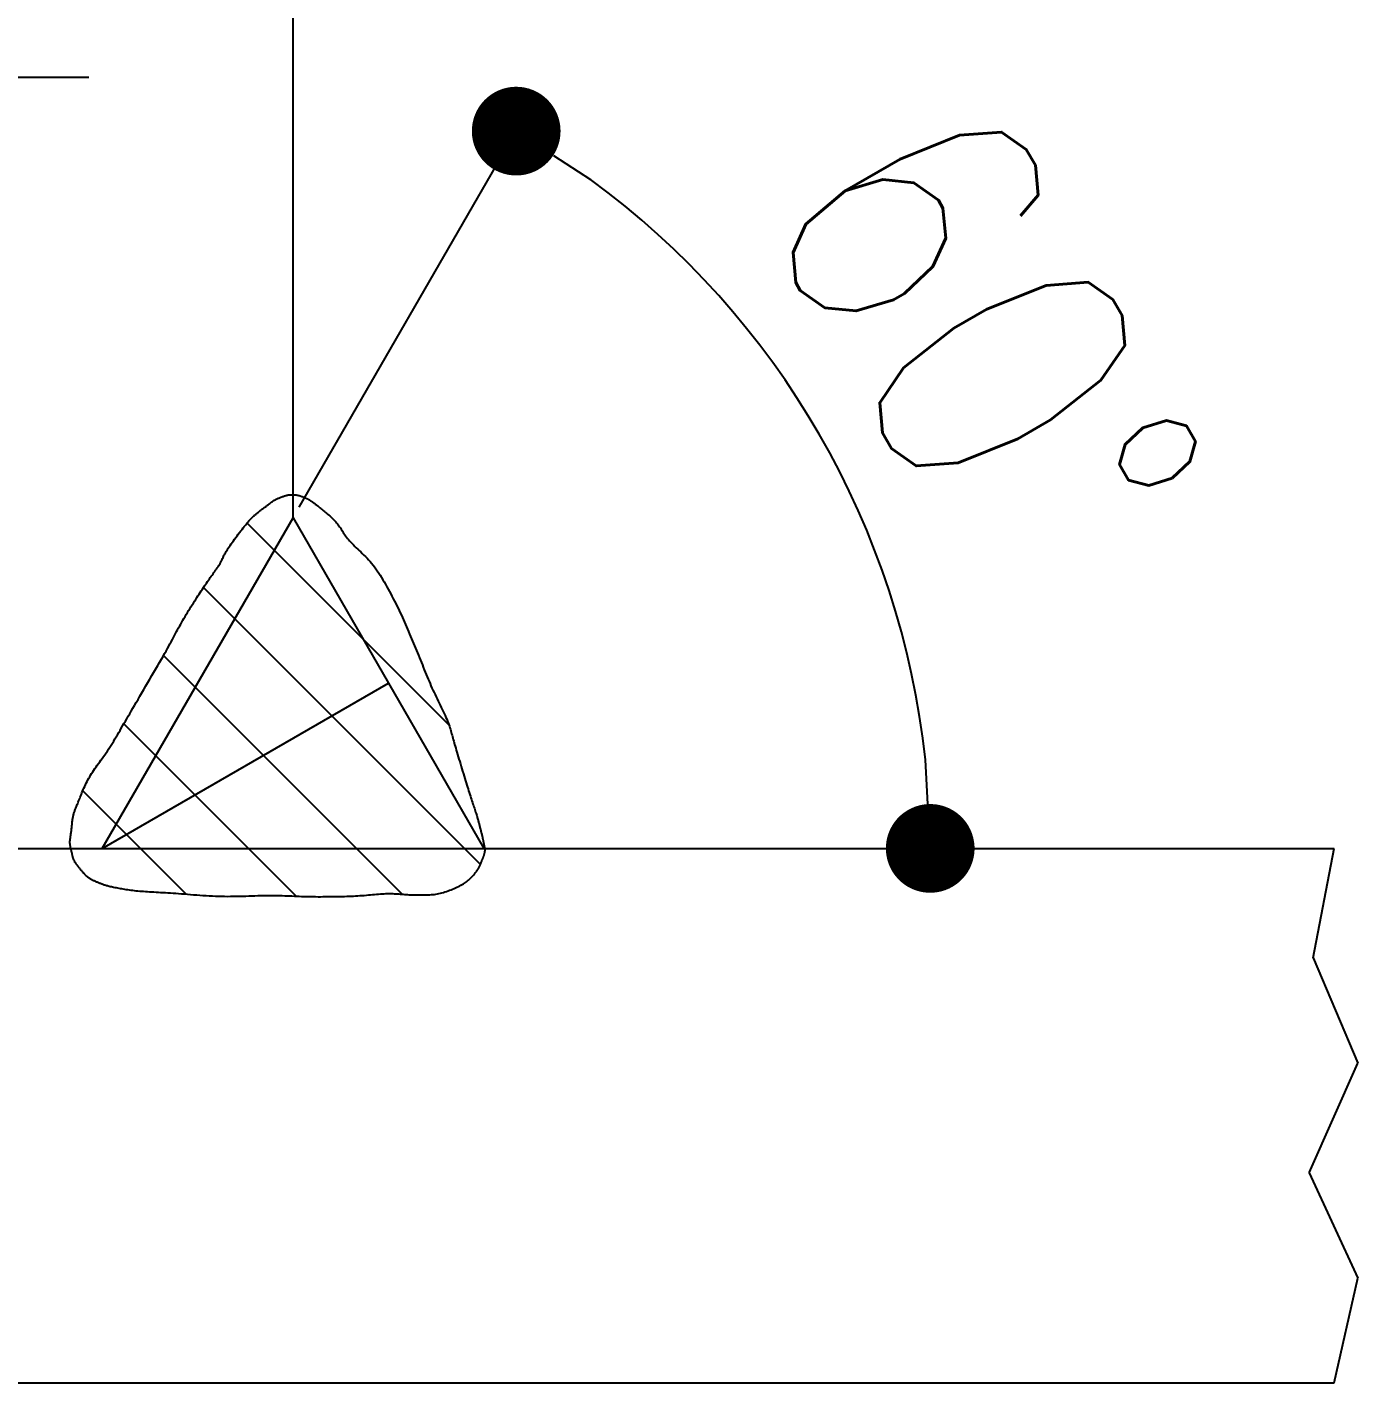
# Model space of a CAD drawing. Header units: millimetres. Extents: x 0 to 18796, y -11 to 7128.
# Drawn here: x 8181.6 to 8301.6, y 5659.2 to 5781.4 of the extents above; entities that cross this region are included whole.
import ezdxf

# ---------------------------------------------------------------- set-up
doc = ezdxf.new("R2010")
doc.units = ezdxf.units.MM
doc.header["$LTSCALE"] = 5
doc.layers.get('0').update_dxf_attribs({"color": 255})
doc.layers.add('寸法', color=4, linetype='Continuous')
doc.layers.add('金物', color=142, linetype='Continuous')
doc.styles.add('04setumei', font='simplex.shx', dxfattribs={"width": 0.7, "height": 2.5, "bigfont": 'extfont2.shx'})

# ---------------------------------------------------------------- blocks, each defined once
blk = doc.blocks.new('_Dot')
at = {"color": 0, "linetype": 'ByBlock', "lineweight": -2}
blk.add_line((-0.5, 0), (-1, 0), dxfattribs=at)
at = {"color": 0, "linetype": 'ByBlock', "const_width": 0.5}
blk.add_lwpolyline([(-0.25, 0, 1), (0.25, 0, 1)], format="xyb", close=True, dxfattribs=at)

msp = doc.modelspace()

# ---------------------------------------------------------------- linework, layer by layer
at = {"layer": '寸法'}
for p, q in [((8179.182, 5776.91), (8187.182, 5776.91)), ((8206.158, 5738.142), (8225.725, 5772.033)), ((8203.564, 5738.514), (8203.598, 5738.542)), ((8203.598, 5738.542), (8203.631, 5738.569)), ((8203.631, 5738.569), (8203.665, 5738.596)), ((8203.665, 5738.596), (8203.699, 5738.622)), ((8203.699, 5738.622), (8203.734, 5738.648)), ((8203.734, 5738.648), (8203.77, 5738.673)), ((8203.77, 5738.673), (8203.807, 5738.698)), ((8203.807, 5738.698), (8203.846, 5738.724)), ((8203.846, 5738.724), (8203.888, 5738.749)), ((8203.888, 5738.749), (8203.932, 5738.774)), ((8203.932, 5738.774), (8203.979, 5738.799)), ((8203.979, 5738.799), (8204.029, 5738.825)), ((8204.029, 5738.825), (8204.082, 5738.851)), ((8204.082, 5738.851), (8204.139, 5738.877)), ((8204.139, 5738.877), (8204.198, 5738.904)), ((8204.198, 5738.904), (8204.258, 5738.93)), ((8204.258, 5738.93), (8204.321, 5738.957)), ((8204.321, 5738.957), (8204.384, 5738.983)), ((8204.384, 5738.983), (8204.448, 5739.009)), ((8204.448, 5739.009), (8204.512, 5739.034)), ((8204.512, 5739.034), (8204.577, 5739.058)), ((8204.577, 5739.058), (8204.64, 5739.081)), ((8204.64, 5739.081), (8204.702, 5739.104)), ((8204.702, 5739.104), (8204.762, 5739.125)), ((8204.762, 5739.125), (8204.821, 5739.144)), ((8204.821, 5739.144), (8204.877, 5739.162)), ((8204.877, 5739.162), (8204.93, 5739.178)), ((8204.93, 5739.178), (8204.979, 5739.192)), ((8204.979, 5739.192), (8205.026, 5739.204)), ((8205.026, 5739.204), (8205.07, 5739.215)), ((8205.07, 5739.215), (8205.113, 5739.223)), ((8205.113, 5739.223), (8205.155, 5739.23)), ((8205.155, 5739.23), (8205.194, 5739.236)), ((8205.194, 5739.236), (8205.232, 5739.24)), ((8205.232, 5739.24), (8205.269, 5739.244)), ((8205.269, 5739.244), (8205.305, 5739.246)), ((8205.305, 5739.246), (8205.339, 5739.247)), ((8205.339, 5739.247), (8205.373, 5739.248)), ((8205.373, 5739.248), (8205.406, 5739.248)), ((8205.406, 5739.248), (8205.439, 5739.248)), ((8205.439, 5739.248), (8205.471, 5739.248)), ((8205.471, 5739.248), (8205.503, 5739.247)), ((8205.503, 5739.247), (8205.535, 5739.247)), ((8205.535, 5739.247), (8205.567, 5739.247)), ((8205.567, 5739.247), (8205.6, 5739.247)), ((8205.6, 5739.247), (8205.631, 5739.247)), ((8205.631, 5739.247), (8205.662, 5739.247)), ((8205.662, 5739.247), (8205.692, 5739.247)), ((8205.692, 5739.247), (8205.721, 5739.246)), ((8205.721, 5739.246), (8205.749, 5739.245)), ((8205.749, 5739.245), (8205.776, 5739.244)), ((8205.776, 5739.244), (8205.804, 5739.242)), ((8205.804, 5739.242), (8205.83, 5739.24)), ((8205.83, 5739.24), (8205.857, 5739.238)), ((8205.857, 5739.238), (8205.884, 5739.235)), ((8205.884, 5739.235), (8205.91, 5739.232)), ((8205.91, 5739.232), (8205.937, 5739.228)), ((8205.937, 5739.228), (8205.964, 5739.224)), ((8205.964, 5739.224), (8205.991, 5739.22)), ((8205.991, 5739.22), (8206.019, 5739.214)), ((8206.019, 5739.214), (8206.046, 5739.208)), ((8206.046, 5739.208), (8206.076, 5739.202)), ((8206.076, 5739.202), (8206.105, 5739.195)), ((8206.105, 5739.195), (8206.135, 5739.187)), ((8206.135, 5739.187), (8206.165, 5739.179)), ((8206.165, 5739.179), (8206.194, 5739.17)), ((8206.194, 5739.17), (8206.225, 5739.161)), ((8206.225, 5739.161), (8206.255, 5739.151)), ((8206.255, 5739.151), (8206.285, 5739.141)), ((8206.285, 5739.141), (8206.316, 5739.13)), ((8206.316, 5739.13), (8206.346, 5739.119)), ((8206.346, 5739.119), (8206.377, 5739.108)), ((8206.377, 5739.108), (8206.408, 5739.095)), ((8206.408, 5739.095), (8206.439, 5739.083)), ((8206.439, 5739.083), (8206.47, 5739.071)), ((8206.47, 5739.071), (8206.502, 5739.058)), ((8206.502, 5739.058), (8206.533, 5739.045)), ((8206.533, 5739.045), (8206.564, 5739.032)), ((8206.564, 5739.032), (8206.596, 5739.018)), ((8206.596, 5739.018), (8206.627, 5739.005)), ((8206.627, 5739.005), (8206.658, 5738.992)), ((8206.658, 5738.992), (8206.688, 5738.98)), ((8206.688, 5738.98), (8206.718, 5738.967)), ((8206.718, 5738.967), (8206.748, 5738.954)), ((8206.748, 5738.954), (8206.778, 5738.942)), ((8206.778, 5738.942), (8206.807, 5738.928)), ((8206.807, 5738.928), (8206.838, 5738.915)), ((8206.838, 5738.915), (8206.869, 5738.9)), ((8206.869, 5738.9), (8206.9, 5738.885)), ((8206.9, 5738.885), (8206.932, 5738.869)), ((8206.932, 5738.869), (8206.965, 5738.852)), ((8206.965, 5738.852), (8206.999, 5738.833)), ((8206.999, 5738.833), (8207.034, 5738.813)), ((8207.034, 5738.813), (8207.07, 5738.792)), ((8207.07, 5738.792), (8207.107, 5738.768)), ((8207.107, 5738.768), (8207.146, 5738.743)), ((8207.146, 5738.743), (8207.186, 5738.717)), ((8207.186, 5738.717), (8207.225, 5738.691)), ((8207.225, 5738.691), (8207.265, 5738.664)), ((8207.265, 5738.664), (8207.304, 5738.637)), ((8207.304, 5738.637), (8207.344, 5738.609)), ((8207.344, 5738.609), (8207.385, 5738.58)), ((8207.385, 5738.58), (8207.426, 5738.55)), ((8207.426, 5738.55), (8207.469, 5738.518)), ((8202.003, 5737.287), (8202.058, 5737.336)), ((8202.058, 5737.336), (8202.111, 5737.383)), ((8202.111, 5737.383), (8202.164, 5737.428)), ((8202.164, 5737.428), (8202.216, 5737.471)), ((8202.216, 5737.471), (8202.267, 5737.514)), ((8202.267, 5737.514), (8202.319, 5737.557)), ((8202.319, 5737.557), (8202.371, 5737.6)), ((8202.371, 5737.6), (8202.424, 5737.645)), ((8202.424, 5737.645), (8202.478, 5737.691)), ((8202.478, 5737.691), (8202.532, 5737.738)), ((8202.532, 5737.738), (8202.586, 5737.783)), ((8202.586, 5737.783), (8202.641, 5737.826)), ((8202.641, 5737.826), (8202.694, 5737.868)), ((8202.694, 5737.868), (8202.747, 5737.909)), ((8202.747, 5737.909), (8202.8, 5737.949)), ((8202.8, 5737.949), (8202.852, 5737.988)), ((8202.852, 5737.988), (8202.903, 5738.026)), ((8202.903, 5738.026), (8202.954, 5738.063)), ((8202.954, 5738.063), (8203.005, 5738.098)), ((8203.005, 5738.098), (8203.054, 5738.134)), ((8203.054, 5738.134), (8203.103, 5738.168)), ((8203.103, 5738.168), (8203.151, 5738.202)), ((8203.151, 5738.202), (8203.199, 5738.236)), ((8203.199, 5738.236), (8203.245, 5738.269)), ((8203.245, 5738.269), (8203.291, 5738.302)), ((8203.291, 5738.302), (8203.336, 5738.335)), ((8203.336, 5738.335), (8203.378, 5738.367)), ((8203.378, 5738.367), (8203.419, 5738.398)), ((8203.419, 5738.398), (8203.457, 5738.428)), ((8203.457, 5738.428), (8203.494, 5738.458)), ((8203.494, 5738.458), (8203.529, 5738.486)), ((8203.529, 5738.486), (8203.564, 5738.514)), ((8207.469, 5738.518), (8207.513, 5738.485)), ((8207.513, 5738.485), (8207.559, 5738.45)), ((8207.559, 5738.45), (8207.607, 5738.412)), ((8207.607, 5738.412), (8207.658, 5738.372)), ((8207.658, 5738.372), (8207.71, 5738.33)), ((8207.71, 5738.33), (8207.766, 5738.285)), ((8207.766, 5738.285), (8207.825, 5738.237)), ((8207.825, 5738.237), (8207.887, 5738.185)), ((8207.887, 5738.185), (8207.953, 5738.13)), ((8207.953, 5738.13), (8208.023, 5738.072)), ((8208.023, 5738.072), (8208.099, 5738.011)), ((8208.099, 5738.011), (8208.179, 5737.946)), ((8208.179, 5737.946), (8208.262, 5737.878)), ((8208.262, 5737.878), (8208.349, 5737.808)), ((8208.349, 5737.808), (8208.439, 5737.735)), ((8208.439, 5737.735), (8208.531, 5737.66)), ((8208.531, 5737.66), (8208.625, 5737.583)), ((8208.625, 5737.583), (8208.719, 5737.503)), ((8208.719, 5737.503), (8208.814, 5737.422)), ((8208.814, 5737.422), (8208.909, 5737.339)), ((8208.909, 5737.339), (8209.004, 5737.255)), ((8188.391, 5707.368), (8205.6, 5737.175)), ((8200.89, 5735.988), (8200.999, 5736.129)), ((8200.999, 5736.129), (8201.104, 5736.264)), ((8201.104, 5736.264), (8201.206, 5736.393)), ((8201.206, 5736.393), (8201.303, 5736.513)), ((8201.303, 5736.513), (8201.393, 5736.625)), ((8201.393, 5736.625), (8201.477, 5736.726)), ((8201.457, 5736.702), (8219.654, 5718.505)), ((8201.477, 5736.726), (8201.555, 5736.818)), ((8201.555, 5736.818), (8201.628, 5736.902)), ((8201.628, 5736.902), (8201.698, 5736.98)), ((8201.698, 5736.98), (8201.764, 5737.051)), ((8201.764, 5737.051), (8201.828, 5737.117)), ((8201.828, 5737.117), (8201.889, 5737.178)), ((8201.889, 5737.178), (8201.947, 5737.234)), ((8201.947, 5737.234), (8202.003, 5737.287)), ((8205.6, 5737.175), (8222.809, 5707.368)), ((8209.004, 5737.255), (8209.097, 5737.169)), ((8209.097, 5737.169), (8209.188, 5737.082)), ((8209.188, 5737.082), (8209.277, 5736.994)), ((8209.277, 5736.994), (8209.363, 5736.905)), ((8209.363, 5736.905), (8209.446, 5736.816)), ((8209.446, 5736.816), (8209.525, 5736.726)), ((8209.525, 5736.726), (8209.598, 5736.635)), ((8209.598, 5736.635), (8209.669, 5736.543)), ((8209.669, 5736.543), (8209.737, 5736.45)), ((8209.737, 5736.45), (8209.802, 5736.356)), ((8209.802, 5736.356), (8209.866, 5736.26)), ((8209.866, 5736.26), (8209.93, 5736.163)), ((8209.93, 5736.163), (8209.994, 5736.064)), ((8200.022, 5734.817), (8200.121, 5734.956)), ((8200.121, 5734.956), (8200.225, 5735.1)), ((8200.225, 5735.1), (8200.333, 5735.247)), ((8200.333, 5735.247), (8200.443, 5735.396)), ((8200.443, 5735.396), (8200.554, 5735.546)), ((8200.554, 5735.546), (8200.667, 5735.695)), ((8200.667, 5735.695), (8200.779, 5735.843)), ((8200.779, 5735.843), (8200.89, 5735.988)), ((8209.994, 5736.064), (8210.059, 5735.964)), ((8210.059, 5735.964), (8210.125, 5735.862)), ((8210.125, 5735.862), (8210.194, 5735.757)), ((8210.194, 5735.757), (8210.266, 5735.651)), ((8210.266, 5735.651), (8210.342, 5735.542)), ((8210.342, 5735.542), (8210.423, 5735.431)), ((8210.423, 5735.431), (8210.509, 5735.318)), ((8210.509, 5735.318), (8210.601, 5735.202)), ((8210.601, 5735.202), (8210.701, 5735.084)), ((8210.701, 5735.084), (8210.807, 5734.964)), ((8210.807, 5734.964), (8210.921, 5734.843)), ((8199.292, 5733.591), (8199.332, 5733.676)), ((8199.332, 5733.676), (8199.374, 5733.761)), ((8199.374, 5733.761), (8199.417, 5733.848)), ((8199.417, 5733.848), (8199.463, 5733.937)), ((8199.463, 5733.937), (8199.512, 5734.028)), ((8199.512, 5734.028), (8199.566, 5734.124)), ((8199.566, 5734.124), (8199.625, 5734.224)), ((8199.625, 5734.224), (8199.69, 5734.329)), ((8199.69, 5734.329), (8199.762, 5734.439)), ((8199.762, 5734.439), (8199.841, 5734.557)), ((8199.841, 5734.557), (8199.929, 5734.683)), ((8199.929, 5734.683), (8200.022, 5734.817)), ((8210.921, 5734.843), (8211.041, 5734.722)), ((8211.041, 5734.722), (8211.166, 5734.599)), ((8211.166, 5734.599), (8211.296, 5734.475)), ((8211.296, 5734.475), (8211.43, 5734.349)), ((8211.43, 5734.349), (8211.567, 5734.22)), ((8211.567, 5734.22), (8211.706, 5734.09)), ((8211.706, 5734.09), (8211.848, 5733.956)), ((8211.848, 5733.956), (8211.99, 5733.819)), ((8211.99, 5733.819), (8212.132, 5733.678)), ((8212.132, 5733.678), (8212.274, 5733.534)), ((8198.546, 5732.339), (8198.621, 5732.446)), ((8198.621, 5732.446), (8198.695, 5732.552)), ((8198.695, 5732.552), (8198.767, 5732.658)), ((8198.767, 5732.658), (8198.837, 5732.762)), ((8198.837, 5732.762), (8198.904, 5732.867)), ((8198.904, 5732.867), (8198.967, 5732.969)), ((8198.967, 5732.969), (8199.024, 5733.066)), ((8199.024, 5733.066), (8199.076, 5733.159)), ((8199.076, 5733.159), (8199.124, 5733.249)), ((8199.124, 5733.249), (8199.169, 5733.337)), ((8199.169, 5733.337), (8199.211, 5733.423)), ((8199.211, 5733.423), (8199.252, 5733.508)), ((8199.252, 5733.508), (8199.292, 5733.591)), ((8212.274, 5733.534), (8212.415, 5733.385)), ((8212.415, 5733.385), (8212.553, 5733.231)), ((8212.553, 5733.231), (8212.688, 5733.073)), ((8212.688, 5733.073), (8212.821, 5732.91)), ((8212.821, 5732.91), (8212.948, 5732.741)), ((8212.948, 5732.741), (8213.074, 5732.565)), ((8213.074, 5732.565), (8213.199, 5732.383)), ((8197.699, 5731.161), (8197.789, 5731.292)), ((8197.789, 5731.292), (8197.878, 5731.419)), ((8197.878, 5731.419), (8197.966, 5731.542)), ((8197.966, 5731.542), (8198.053, 5731.663)), ((8198.053, 5731.663), (8198.139, 5731.781)), ((8198.139, 5731.781), (8198.224, 5731.897)), ((8198.224, 5731.897), (8198.306, 5732.01)), ((8198.306, 5732.01), (8198.388, 5732.121)), ((8198.388, 5732.121), (8198.468, 5732.231)), ((8198.468, 5732.231), (8198.546, 5732.339)), ((8213.199, 5732.383), (8213.323, 5732.194)), ((8213.323, 5732.194), (8213.447, 5731.999)), ((8213.447, 5731.999), (8213.571, 5731.799)), ((8213.571, 5731.799), (8213.694, 5731.595)), ((8213.694, 5731.595), (8213.816, 5731.387)), ((8213.816, 5731.387), (8213.937, 5731.176)), ((8196.821, 5729.821), (8196.925, 5729.983)), ((8196.925, 5729.983), (8197.027, 5730.142)), ((8197.027, 5730.142), (8197.129, 5730.298)), ((8197.129, 5730.298), (8197.228, 5730.452)), ((8197.228, 5730.452), (8197.326, 5730.601)), ((8197.326, 5730.601), (8197.422, 5730.747)), ((8197.422, 5730.747), (8197.515, 5730.889)), ((8197.515, 5730.889), (8197.607, 5731.027)), ((8197.523, 5730.901), (8222.503, 5705.921)), ((8197.607, 5731.027), (8197.699, 5731.161)), ((8213.937, 5731.176), (8214.057, 5730.962)), ((8214.057, 5730.962), (8214.176, 5730.747)), ((8214.176, 5730.747), (8214.293, 5730.53)), ((8214.293, 5730.53), (8214.409, 5730.313)), ((8214.409, 5730.313), (8214.524, 5730.096)), ((8214.524, 5730.096), (8214.637, 5729.879)), ((8196.08, 5728.632), (8196.186, 5728.806)), ((8196.186, 5728.806), (8196.292, 5728.979)), ((8196.292, 5728.979), (8196.398, 5729.15)), ((8196.398, 5729.15), (8196.504, 5729.321)), ((8196.504, 5729.321), (8196.611, 5729.489)), ((8196.611, 5729.489), (8196.716, 5729.656)), ((8196.716, 5729.656), (8196.821, 5729.821)), ((8214.637, 5729.879), (8214.748, 5729.664)), ((8214.748, 5729.664), (8214.857, 5729.451)), ((8214.857, 5729.451), (8214.964, 5729.24)), ((8214.964, 5729.24), (8215.069, 5729.031)), ((8215.069, 5729.031), (8215.171, 5728.821)), ((8215.171, 5728.821), (8215.272, 5728.61)), ((8195.378, 5727.423), (8195.472, 5727.591)), ((8195.472, 5727.591), (8195.567, 5727.761)), ((8195.567, 5727.761), (8195.665, 5727.933)), ((8195.665, 5727.933), (8195.766, 5728.106)), ((8195.766, 5728.106), (8195.87, 5728.282)), ((8195.87, 5728.282), (8195.974, 5728.457)), ((8195.974, 5728.457), (8196.08, 5728.632)), ((8215.272, 5728.61), (8215.37, 5728.399)), ((8215.37, 5728.399), (8215.467, 5728.187)), ((8215.467, 5728.187), (8215.561, 5727.975)), ((8215.561, 5727.975), (8215.655, 5727.762)), ((8215.655, 5727.762), (8215.747, 5727.55)), ((8215.747, 5727.55), (8215.838, 5727.337)), ((8194.717, 5726.194), (8194.816, 5726.38)), ((8194.816, 5726.38), (8194.914, 5726.561)), ((8194.914, 5726.561), (8195.008, 5726.738)), ((8195.008, 5726.738), (8195.101, 5726.912)), ((8195.101, 5726.912), (8195.194, 5727.084)), ((8195.194, 5727.084), (8195.285, 5727.254)), ((8195.285, 5727.254), (8195.378, 5727.423)), ((8215.838, 5727.337), (8215.929, 5727.124)), ((8215.929, 5727.124), (8216.019, 5726.911)), ((8216.019, 5726.911), (8216.108, 5726.697)), ((8216.108, 5726.697), (8216.197, 5726.484)), ((8216.197, 5726.484), (8216.286, 5726.271)), ((8194.017, 5724.926), (8194.149, 5725.159)), ((8194.149, 5725.159), (8194.274, 5725.383)), ((8194.274, 5725.383), (8194.392, 5725.597)), ((8194.392, 5725.597), (8194.505, 5725.803)), ((8194.505, 5725.803), (8194.613, 5726.002)), ((8194.613, 5726.002), (8194.717, 5726.194)), ((8216.286, 5726.271), (8216.376, 5726.058)), ((8216.376, 5726.058), (8216.465, 5725.846)), ((8216.465, 5725.846), (8216.556, 5725.633)), ((8216.556, 5725.633), (8216.646, 5725.42)), ((8216.646, 5725.42), (8216.735, 5725.206)), ((8216.735, 5725.206), (8216.824, 5724.991)), ((8193.403, 5723.856), (8193.568, 5724.142)), ((8193.568, 5724.142), (8193.726, 5724.417)), ((8193.726, 5724.417), (8193.876, 5724.679)), ((8193.876, 5724.679), (8194.017, 5724.926)), ((8193.925, 5724.765), (8215.452, 5703.237)), ((8216.824, 5724.991), (8216.912, 5724.776)), ((8216.912, 5724.776), (8217, 5724.559)), ((8217, 5724.559), (8217.087, 5724.343)), ((8217.087, 5724.343), (8217.174, 5724.127)), ((8217.174, 5724.127), (8217.261, 5723.911)), ((8217.261, 5723.911), (8217.348, 5723.696)), ((8192.514, 5722.324), (8192.697, 5722.638)), ((8192.697, 5722.638), (8192.878, 5722.95)), ((8192.878, 5722.95), (8193.057, 5723.258)), ((8193.057, 5723.258), (8193.232, 5723.56)), ((8193.232, 5723.56), (8193.403, 5723.856)), ((8217.348, 5723.696), (8217.434, 5723.481)), ((8217.434, 5723.481), (8217.521, 5723.268)), ((8217.521, 5723.268), (8217.607, 5723.056)), ((8217.607, 5723.056), (8217.693, 5722.846)), ((8217.693, 5722.846), (8217.779, 5722.637)), ((8188.391, 5707.368), (8214.204, 5722.272)), ((8191.972, 5721.395), (8192.151, 5721.701)), ((8192.151, 5721.701), (8192.332, 5722.012)), ((8192.332, 5722.012), (8192.514, 5722.324)), ((8217.779, 5722.637), (8217.866, 5722.431)), ((8217.866, 5722.431), (8217.953, 5722.227)), ((8217.953, 5722.227), (8218.04, 5722.026)), ((8218.04, 5722.026), (8218.129, 5721.827)), ((8218.129, 5721.827), (8218.22, 5721.628)), ((8218.22, 5721.628), (8218.312, 5721.43)), ((8218.312, 5721.43), (8218.406, 5721.232)), ((8191.155, 5719.996), (8191.304, 5720.252)), ((8191.304, 5720.252), (8191.462, 5720.521)), ((8191.462, 5720.521), (8191.626, 5720.803)), ((8191.626, 5720.803), (8191.797, 5721.095)), ((8191.797, 5721.095), (8191.972, 5721.395)), ((8218.406, 5721.232), (8218.5, 5721.036)), ((8218.5, 5721.036), (8218.595, 5720.842)), ((8218.595, 5720.842), (8218.689, 5720.648)), ((8218.689, 5720.648), (8218.783, 5720.457)), ((8218.783, 5720.457), (8218.876, 5720.267)), ((8218.876, 5720.267), (8218.967, 5720.08)), ((8190.481, 5718.837), (8190.608, 5719.057)), ((8190.608, 5719.057), (8190.739, 5719.283)), ((8190.739, 5719.283), (8190.873, 5719.514)), ((8190.873, 5719.514), (8191.012, 5719.752)), ((8191.012, 5719.752), (8191.155, 5719.996)), ((8218.967, 5720.08), (8219.056, 5719.895)), ((8219.056, 5719.895), (8219.143, 5719.712)), ((8219.143, 5719.712), (8219.227, 5719.532)), ((8219.227, 5719.532), (8219.308, 5719.355)), ((8219.308, 5719.355), (8219.385, 5719.182)), ((8219.385, 5719.182), (8219.458, 5719.011)), ((8219.458, 5719.011), (8219.526, 5718.844)), ((8189.767, 5717.613), (8189.882, 5717.807)), ((8189.882, 5717.807), (8189.998, 5718.005)), ((8189.998, 5718.005), (8190.115, 5718.207)), ((8190.115, 5718.207), (8190.234, 5718.412)), ((8190.234, 5718.412), (8190.357, 5718.622)), ((8190.347, 5718.607), (8205.89, 5703.064)), ((8190.357, 5718.622), (8190.481, 5718.837)), ((8219.526, 5718.844), (8219.588, 5718.683)), ((8219.588, 5718.683), (8219.645, 5718.529)), ((8219.645, 5718.529), (8219.697, 5718.382)), ((8219.697, 5718.382), (8219.745, 5718.241)), ((8219.745, 5718.241), (8219.789, 5718.104)), ((8219.789, 5718.104), (8219.83, 5717.97)), ((8219.83, 5717.97), (8219.868, 5717.839)), ((8219.868, 5717.839), (8219.905, 5717.709)), ((8189.087, 5716.498), (8189.201, 5716.68)), ((8189.201, 5716.68), (8189.315, 5716.863)), ((8189.315, 5716.863), (8189.427, 5717.047)), ((8189.427, 5717.047), (8189.54, 5717.233)), ((8189.54, 5717.233), (8189.653, 5717.422)), ((8189.653, 5717.422), (8189.767, 5717.613)), ((8219.905, 5717.709), (8219.941, 5717.578)), ((8219.941, 5717.578), (8219.977, 5717.447)), ((8219.977, 5717.447), (8220.013, 5717.313)), ((8220.013, 5717.313), (8220.049, 5717.177)), ((8220.049, 5717.177), (8220.087, 5717.035)), ((8220.087, 5717.035), (8220.128, 5716.888)), ((8220.128, 5716.888), (8220.171, 5716.735)), ((8220.171, 5716.735), (8220.217, 5716.574)), ((8220.217, 5716.574), (8220.268, 5716.404)), ((8188.167, 5715.168), (8188.28, 5715.323)), ((8188.28, 5715.323), (8188.394, 5715.481)), ((8188.394, 5715.481), (8188.509, 5715.642)), ((8188.509, 5715.642), (8188.625, 5715.806)), ((8188.625, 5715.806), (8188.741, 5715.973)), ((8188.741, 5715.973), (8188.857, 5716.144)), ((8188.857, 5716.144), (8188.972, 5716.319)), ((8188.972, 5716.319), (8189.087, 5716.498)), ((8220.268, 5716.404), (8220.323, 5716.224)), ((8220.323, 5716.224), (8220.38, 5716.034)), ((8220.38, 5716.034), (8220.44, 5715.835)), ((8220.44, 5715.835), (8220.502, 5715.629)), ((8220.502, 5715.629), (8220.566, 5715.418)), ((8220.566, 5715.418), (8220.631, 5715.202)), ((8187.349, 5713.979), (8187.44, 5714.125)), ((8187.44, 5714.125), (8187.535, 5714.271)), ((8187.535, 5714.271), (8187.633, 5714.418)), ((8187.633, 5714.418), (8187.735, 5714.565)), ((8187.735, 5714.565), (8187.839, 5714.713)), ((8187.839, 5714.713), (8187.946, 5714.863)), ((8187.946, 5714.863), (8188.055, 5715.015)), ((8188.055, 5715.015), (8188.167, 5715.168)), ((8220.631, 5715.202), (8220.697, 5714.982)), ((8220.697, 5714.982), (8220.764, 5714.761)), ((8220.764, 5714.761), (8220.83, 5714.539)), ((8220.83, 5714.539), (8220.897, 5714.318)), ((8220.897, 5714.318), (8220.963, 5714.098)), ((8220.963, 5714.098), (8221.029, 5713.883)), ((8186.749, 5712.807), (8186.814, 5712.951)), ((8186.814, 5712.951), (8186.881, 5713.097)), ((8186.881, 5713.097), (8186.951, 5713.244)), ((8186.951, 5713.244), (8187.025, 5713.392)), ((8187.025, 5713.392), (8187.101, 5713.539)), ((8187.101, 5713.539), (8187.18, 5713.687)), ((8187.18, 5713.687), (8187.263, 5713.833)), ((8187.263, 5713.833), (8187.349, 5713.979)), ((8221.029, 5713.883), (8221.093, 5713.672)), ((8221.093, 5713.672), (8221.155, 5713.467)), ((8221.155, 5713.467), (8221.216, 5713.27)), ((8221.216, 5713.27), (8221.274, 5713.081)), ((8221.274, 5713.081), (8221.329, 5712.903)), ((8221.329, 5712.903), (8221.383, 5712.732)), ((8186.267, 5711.636), (8186.312, 5711.75)), ((8186.312, 5711.75), (8186.36, 5711.869)), ((8186.36, 5711.869), (8186.409, 5711.992)), ((8186.409, 5711.992), (8186.461, 5712.119)), ((8186.461, 5712.119), (8186.514, 5712.251)), ((8186.514, 5712.251), (8186.569, 5712.385)), ((8186.569, 5712.385), (8186.627, 5712.523)), ((8186.627, 5712.523), (8186.686, 5712.664)), ((8186.647, 5712.572), (8195.974, 5703.246)), ((8186.686, 5712.664), (8186.749, 5712.807)), ((8221.383, 5712.732), (8221.436, 5712.565)), ((8221.436, 5712.565), (8221.488, 5712.401)), ((8221.488, 5712.401), (8221.539, 5712.242)), ((8221.539, 5712.242), (8221.59, 5712.087)), ((8221.59, 5712.087), (8221.64, 5711.935)), ((8221.64, 5711.935), (8221.688, 5711.787)), ((8221.688, 5711.787), (8221.736, 5711.643)), ((8221.736, 5711.643), (8221.782, 5711.503)), ((8185.811, 5710.404), (8185.83, 5710.47)), ((8185.83, 5710.47), (8185.848, 5710.535)), ((8185.848, 5710.535), (8185.867, 5710.599)), ((8185.867, 5710.599), (8185.888, 5710.664)), ((8185.888, 5710.664), (8185.909, 5710.728)), ((8185.909, 5710.728), (8185.932, 5710.794)), ((8185.932, 5710.794), (8185.956, 5710.861)), ((8185.956, 5710.861), (8185.981, 5710.931)), ((8185.981, 5710.931), (8186.009, 5711.003)), ((8186.009, 5711.003), (8186.038, 5711.079)), ((8186.038, 5711.079), (8186.07, 5711.158)), ((8186.07, 5711.158), (8186.104, 5711.243)), ((8186.104, 5711.243), (8186.141, 5711.332)), ((8186.141, 5711.332), (8186.18, 5711.427)), ((8186.18, 5711.427), (8186.222, 5711.529)), ((8186.222, 5711.529), (8186.267, 5711.636)), ((8221.782, 5711.503), (8221.827, 5711.367)), ((8221.827, 5711.367), (8221.871, 5711.235)), ((8221.871, 5711.235), (8221.913, 5711.107)), ((8221.913, 5711.107), (8221.954, 5710.982)), ((8221.954, 5710.982), (8221.993, 5710.861)), ((8221.993, 5710.861), (8222.031, 5710.744)), ((8222.031, 5710.744), (8222.067, 5710.631)), ((8222.067, 5710.631), (8222.101, 5710.521)), ((8222.101, 5710.521), (8222.133, 5710.418)), ((8222.133, 5710.418), (8222.162, 5710.32)), ((8185.636, 5709.147), (8185.643, 5709.219)), ((8185.643, 5709.219), (8185.65, 5709.289)), ((8185.65, 5709.289), (8185.656, 5709.359)), ((8185.656, 5709.359), (8185.662, 5709.429)), ((8185.662, 5709.429), (8185.668, 5709.498)), ((8185.668, 5709.498), (8185.674, 5709.567)), ((8185.674, 5709.567), (8185.68, 5709.636)), ((8185.68, 5709.636), (8185.687, 5709.705)), ((8185.687, 5709.705), (8185.694, 5709.774)), ((8185.694, 5709.774), (8185.702, 5709.843)), ((8185.702, 5709.843), (8185.71, 5709.912)), ((8185.71, 5709.912), (8185.721, 5709.981)), ((8185.721, 5709.981), (8185.732, 5710.052)), ((8185.732, 5710.052), (8185.745, 5710.122)), ((8185.745, 5710.122), (8185.76, 5710.193)), ((8185.76, 5710.193), (8185.776, 5710.265)), ((8185.776, 5710.265), (8185.794, 5710.336)), ((8185.794, 5710.336), (8185.811, 5710.404)), ((8222.162, 5710.32), (8222.19, 5710.228)), ((8222.19, 5710.228), (8222.215, 5710.142)), ((8222.215, 5710.142), (8222.239, 5710.06)), ((8222.239, 5710.06), (8222.261, 5709.983)), ((8222.261, 5709.983), (8222.282, 5709.909)), ((8222.282, 5709.909), (8222.301, 5709.839)), ((8222.301, 5709.839), (8222.32, 5709.77)), ((8222.32, 5709.77), (8222.337, 5709.704)), ((8222.337, 5709.704), (8222.355, 5709.639)), ((8222.355, 5709.639), (8222.372, 5709.575)), ((8222.372, 5709.575), (8222.388, 5709.511)), ((8222.388, 5709.511), (8222.405, 5709.447)), ((8222.405, 5709.447), (8222.422, 5709.382)), ((8222.422, 5709.382), (8222.439, 5709.316)), ((8222.439, 5709.316), (8222.457, 5709.247)), ((8222.457, 5709.247), (8222.475, 5709.177)), ((8185.483, 5707.941), (8185.487, 5708.009)), ((8185.487, 5708.009), (8185.493, 5708.08)), ((8185.493, 5708.08), (8185.501, 5708.153)), ((8185.501, 5708.153), (8185.51, 5708.228)), ((8185.51, 5708.228), (8185.519, 5708.304)), ((8185.519, 5708.304), (8185.529, 5708.382)), ((8185.529, 5708.382), (8185.54, 5708.46)), ((8185.54, 5708.46), (8185.551, 5708.538)), ((8185.551, 5708.538), (8185.563, 5708.617)), ((8185.563, 5708.617), (8185.575, 5708.696)), ((8185.575, 5708.696), (8185.586, 5708.774)), ((8185.586, 5708.774), (8185.597, 5708.851)), ((8185.597, 5708.851), (8185.608, 5708.928)), ((8185.608, 5708.928), (8185.618, 5709.002)), ((8185.618, 5709.002), (8185.627, 5709.076)), ((8185.627, 5709.076), (8185.636, 5709.147)), ((8222.475, 5709.177), (8222.493, 5709.108)), ((8222.493, 5709.108), (8222.511, 5709.039)), ((8222.511, 5709.039), (8222.528, 5708.97)), ((8222.528, 5708.97), (8222.545, 5708.902)), ((8222.545, 5708.902), (8222.562, 5708.834)), ((8222.562, 5708.834), (8222.579, 5708.767)), ((8222.579, 5708.767), (8222.595, 5708.7)), ((8222.595, 5708.7), (8222.611, 5708.635)), ((8222.611, 5708.635), (8222.626, 5708.57)), ((8222.626, 5708.57), (8222.642, 5708.506)), ((8222.642, 5708.506), (8222.657, 5708.444)), ((8222.657, 5708.444), (8222.671, 5708.382)), ((8222.671, 5708.382), (8222.685, 5708.322)), ((8222.685, 5708.322), (8222.698, 5708.264)), ((8222.698, 5708.264), (8222.711, 5708.206)), ((8222.711, 5708.206), (8222.723, 5708.151)), ((8222.723, 5708.151), (8222.736, 5708.096)), ((8222.736, 5708.096), (8222.747, 5708.043)), ((8222.747, 5708.043), (8222.759, 5707.991)), ((8222.759, 5707.991), (8222.77, 5707.941)), ((8185.479, 5707.812), (8185.48, 5707.875)), ((8185.479, 5707.812), (8185.48, 5707.752)), ((8185.48, 5707.875), (8185.483, 5707.941)), ((8185.48, 5707.752), (8185.482, 5707.695)), ((8185.482, 5707.695), (8185.486, 5707.64)), ((8185.486, 5707.64), (8185.492, 5707.587)), ((8185.492, 5707.587), (8185.498, 5707.537)), ((8185.498, 5707.537), (8185.506, 5707.488)), ((8185.506, 5707.488), (8185.515, 5707.44)), ((8185.515, 5707.44), (8185.525, 5707.393)), ((8185.525, 5707.393), (8185.535, 5707.348)), ((8185.535, 5707.348), (8185.546, 5707.303)), ((8185.546, 5707.303), (8185.557, 5707.259)), ((8185.557, 5707.259), (8185.569, 5707.216)), ((8185.569, 5707.216), (8185.581, 5707.172)), ((8185.581, 5707.172), (8185.593, 5707.128)), ((8185.593, 5707.128), (8185.605, 5707.084)), ((8185.605, 5707.084), (8185.616, 5707.04)), ((8185.616, 5707.04), (8185.627, 5706.994)), ((8185.627, 5706.994), (8185.638, 5706.949)), ((8185.638, 5706.949), (8185.648, 5706.904)), ((8185.648, 5706.904), (8185.657, 5706.861)), ((8185.657, 5706.861), (8185.665, 5706.818)), ((8185.665, 5706.818), (8185.674, 5706.775)), ((8185.674, 5706.775), (8185.683, 5706.732)), ((8222.77, 5707.941), (8222.78, 5707.891)), ((8222.78, 5707.891), (8222.79, 5707.843)), ((8222.79, 5707.843), (8222.801, 5707.795)), ((8222.801, 5707.795), (8222.81, 5707.749)), ((8222.81, 5707.749), (8222.818, 5707.704)), ((8222.818, 5707.704), (8222.827, 5707.66)), ((8222.826, 5706.736), (8222.837, 5706.77)), ((8222.827, 5707.66), (8222.835, 5707.617)), ((8222.835, 5707.617), (8222.842, 5707.575)), ((8222.837, 5706.77), (8222.847, 5706.805)), ((8222.842, 5707.575), (8222.849, 5707.534)), ((8222.847, 5706.805), (8222.856, 5706.839)), ((8222.849, 5707.534), (8222.856, 5707.494)), ((8222.856, 5707.494), (8222.861, 5707.455)), ((8222.856, 5706.839), (8222.864, 5706.873)), ((8222.861, 5707.455), (8222.867, 5707.417)), ((8222.864, 5706.873), (8222.872, 5706.906)), ((8222.867, 5707.417), (8222.872, 5707.38)), ((8222.872, 5707.38), (8222.876, 5707.345)), ((8222.872, 5706.906), (8222.878, 5706.938)), ((8222.876, 5707.345), (8222.88, 5707.312)), ((8222.878, 5706.938), (8222.883, 5706.968)), ((8222.88, 5707.312), (8222.883, 5707.281)), ((8222.883, 5707.281), (8222.887, 5707.252)), ((8222.883, 5706.968), (8222.888, 5706.997)), ((8222.887, 5707.252), (8222.89, 5707.224)), ((8222.888, 5706.997), (8222.891, 5707.023)), ((8222.89, 5707.224), (8222.892, 5707.198)), ((8222.891, 5707.023), (8222.894, 5707.049)), ((8222.892, 5707.198), (8222.894, 5707.173)), ((8222.894, 5707.173), (8222.895, 5707.148)), ((8222.894, 5707.049), (8222.895, 5707.075)), ((8222.895, 5707.148), (8222.896, 5707.123)), ((8222.895, 5707.075), (8222.896, 5707.099)), ((8222.896, 5707.099), (8222.896, 5707.123)), ((8185.683, 5706.732), (8185.691, 5706.69)), ((8185.691, 5706.69), (8185.701, 5706.648)), ((8185.701, 5706.648), (8185.712, 5706.606)), ((8185.712, 5706.606), (8185.723, 5706.564)), ((8185.723, 5706.564), (8185.736, 5706.521)), ((8185.736, 5706.521), (8185.75, 5706.478)), ((8185.75, 5706.478), (8185.765, 5706.435)), ((8185.765, 5706.435), (8185.783, 5706.39)), ((8185.783, 5706.39), (8185.803, 5706.345)), ((8185.803, 5706.345), (8185.825, 5706.299)), ((8185.825, 5706.299), (8185.85, 5706.251)), ((8185.85, 5706.251), (8185.878, 5706.202)), ((8185.878, 5706.202), (8185.909, 5706.151)), ((8185.909, 5706.151), (8185.943, 5706.099)), ((8185.943, 5706.099), (8185.979, 5706.045)), ((8185.979, 5706.045), (8186.017, 5705.99)), ((8186.017, 5705.99), (8186.057, 5705.935)), ((8186.057, 5705.935), (8186.098, 5705.88)), ((8186.098, 5705.88), (8186.14, 5705.824)), ((8186.14, 5705.824), (8186.183, 5705.768)), ((8186.183, 5705.768), (8186.227, 5705.712)), ((8186.227, 5705.712), (8186.271, 5705.658)), ((8186.271, 5705.658), (8186.314, 5705.604)), ((8186.314, 5705.604), (8186.358, 5705.552)), ((8186.358, 5705.552), (8186.4, 5705.5)), ((8222.299, 5705.511), (8222.334, 5705.57)), ((8222.334, 5705.57), (8222.368, 5705.628)), ((8222.368, 5705.628), (8222.397, 5705.685)), ((8222.397, 5705.685), (8222.425, 5705.741)), ((8222.425, 5705.741), (8222.451, 5705.797)), ((8222.451, 5705.797), (8222.474, 5705.851)), ((8222.474, 5705.851), (8222.496, 5705.905)), ((8222.496, 5705.905), (8222.517, 5705.958)), ((8222.517, 5705.958), (8222.537, 5706.01)), ((8222.537, 5706.01), (8222.556, 5706.061)), ((8222.556, 5706.061), (8222.576, 5706.11)), ((8222.576, 5706.11), (8222.595, 5706.159)), ((8222.595, 5706.159), (8222.614, 5706.207)), ((8222.614, 5706.207), (8222.634, 5706.254)), ((8222.634, 5706.254), (8222.655, 5706.3)), ((8222.655, 5706.3), (8222.674, 5706.344)), ((8222.674, 5706.344), (8222.693, 5706.388)), ((8222.693, 5706.388), (8222.711, 5706.43)), ((8222.711, 5706.43), (8222.728, 5706.471)), ((8222.728, 5706.471), (8222.744, 5706.511)), ((8222.744, 5706.511), (8222.76, 5706.551)), ((8222.76, 5706.551), (8222.775, 5706.589)), ((8222.775, 5706.589), (8222.789, 5706.627)), ((8222.789, 5706.627), (8222.802, 5706.664)), ((8222.802, 5706.664), (8222.814, 5706.7)), ((8222.814, 5706.7), (8222.826, 5706.736)), ((8186.4, 5705.5), (8186.441, 5705.451)), ((8186.441, 5705.451), (8186.482, 5705.404)), ((8186.482, 5705.404), (8186.519, 5705.359)), ((8186.519, 5705.359), (8186.556, 5705.316)), ((8186.556, 5705.316), (8186.591, 5705.275)), ((8186.591, 5705.275), (8186.625, 5705.234)), ((8186.625, 5705.234), (8186.658, 5705.195)), ((8186.658, 5705.195), (8186.691, 5705.158)), ((8186.691, 5705.158), (8186.723, 5705.121)), ((8186.723, 5705.121), (8186.755, 5705.085)), ((8186.755, 5705.085), (8186.787, 5705.051)), ((8186.787, 5705.051), (8186.819, 5705.017)), ((8186.819, 5705.017), (8186.852, 5704.984)), ((8186.852, 5704.984), (8186.885, 5704.951)), ((8186.885, 5704.951), (8186.92, 5704.919)), ((8186.92, 5704.919), (8186.955, 5704.888)), ((8186.955, 5704.888), (8186.992, 5704.856)), ((8186.992, 5704.856), (8187.031, 5704.826)), ((8187.031, 5704.826), (8187.072, 5704.795)), ((8187.072, 5704.795), (8187.114, 5704.764)), ((8187.114, 5704.764), (8187.158, 5704.734)), ((8187.158, 5704.734), (8187.204, 5704.705)), ((8187.204, 5704.705), (8187.251, 5704.676)), ((8187.251, 5704.676), (8187.299, 5704.648)), ((8187.299, 5704.648), (8187.348, 5704.62)), ((8187.348, 5704.62), (8187.398, 5704.593)), ((8187.398, 5704.593), (8187.449, 5704.566)), ((8187.449, 5704.566), (8187.501, 5704.54)), ((8187.501, 5704.54), (8187.554, 5704.514)), ((8187.554, 5704.514), (8187.608, 5704.489)), ((8187.608, 5704.489), (8187.663, 5704.464)), ((8187.663, 5704.464), (8187.718, 5704.439)), ((8187.718, 5704.439), (8187.775, 5704.415)), ((8187.775, 5704.415), (8187.832, 5704.391)), ((8187.832, 5704.391), (8187.889, 5704.367)), ((8187.889, 5704.367), (8187.947, 5704.342)), ((8187.947, 5704.342), (8188.006, 5704.318)), ((8188.006, 5704.318), (8188.064, 5704.294)), ((8221.15, 5704.3), (8221.241, 5704.366)), ((8221.241, 5704.366), (8221.327, 5704.433)), ((8221.327, 5704.433), (8221.409, 5704.502)), ((8221.409, 5704.502), (8221.489, 5704.572)), ((8221.489, 5704.572), (8221.564, 5704.643)), ((8221.564, 5704.643), (8221.637, 5704.715)), ((8221.637, 5704.715), (8221.706, 5704.787)), ((8221.706, 5704.787), (8221.772, 5704.858)), ((8221.772, 5704.858), (8221.837, 5704.929)), ((8221.837, 5704.929), (8221.897, 5705)), ((8221.897, 5705), (8221.956, 5705.069)), ((8221.956, 5705.069), (8222.013, 5705.137)), ((8222.013, 5705.137), (8222.067, 5705.204)), ((8222.067, 5705.204), (8222.119, 5705.269)), ((8222.119, 5705.269), (8222.169, 5705.331)), ((8222.169, 5705.331), (8222.216, 5705.392)), ((8222.216, 5705.392), (8222.259, 5705.452)), ((8222.259, 5705.452), (8222.299, 5705.511)), ((8188.064, 5704.294), (8188.121, 5704.271)), ((8188.121, 5704.271), (8188.176, 5704.248)), ((8188.176, 5704.248), (8188.231, 5704.226)), ((8188.231, 5704.226), (8188.286, 5704.203)), ((8188.286, 5704.203), (8188.341, 5704.182)), ((8188.341, 5704.182), (8188.397, 5704.16)), ((8188.397, 5704.16), (8188.455, 5704.138)), ((8188.455, 5704.138), (8188.515, 5704.117)), ((8188.515, 5704.117), (8188.577, 5704.096)), ((8188.577, 5704.096), (8188.642, 5704.075)), ((8188.642, 5704.075), (8188.71, 5704.054)), ((8188.71, 5704.054), (8188.782, 5704.032)), ((8188.782, 5704.032), (8188.859, 5704.011)), ((8188.859, 5704.011), (8188.941, 5703.99)), ((8188.941, 5703.99), (8189.028, 5703.968)), ((8189.028, 5703.968), (8189.121, 5703.946)), ((8189.121, 5703.946), (8189.219, 5703.924)), ((8189.219, 5703.924), (8189.32, 5703.902)), ((8189.32, 5703.902), (8189.425, 5703.879)), ((8189.425, 5703.879), (8189.533, 5703.856)), ((8189.533, 5703.856), (8189.645, 5703.833)), ((8189.645, 5703.833), (8189.76, 5703.809)), ((8189.76, 5703.809), (8189.879, 5703.786)), ((8189.879, 5703.786), (8190.002, 5703.763)), ((8190.002, 5703.763), (8190.128, 5703.74)), ((8190.128, 5703.74), (8190.258, 5703.717)), ((8190.258, 5703.717), (8190.392, 5703.695)), ((8190.392, 5703.695), (8190.53, 5703.673)), ((8190.53, 5703.673), (8190.671, 5703.652)), ((8190.671, 5703.652), (8190.816, 5703.632)), ((8190.816, 5703.632), (8190.966, 5703.612)), ((8190.966, 5703.612), (8191.119, 5703.593)), ((8191.119, 5703.593), (8191.277, 5703.575)), ((8191.277, 5703.575), (8191.438, 5703.558)), ((8191.438, 5703.558), (8191.603, 5703.542)), ((8191.603, 5703.542), (8191.77, 5703.528)), ((8191.77, 5703.528), (8191.941, 5703.514)), ((8191.941, 5703.514), (8192.116, 5703.501)), ((8192.116, 5703.501), (8192.295, 5703.488)), ((8192.295, 5703.488), (8192.478, 5703.476)), ((8192.478, 5703.476), (8192.664, 5703.464)), ((8192.664, 5703.464), (8192.855, 5703.453)), ((8192.855, 5703.453), (8193.05, 5703.442)), ((8193.05, 5703.442), (8193.25, 5703.43)), ((8193.25, 5703.43), (8193.454, 5703.418)), ((8193.454, 5703.418), (8193.663, 5703.406)), ((8193.663, 5703.406), (8193.876, 5703.394)), ((8193.876, 5703.394), (8194.095, 5703.381)), ((8194.095, 5703.381), (8194.319, 5703.367)), ((8194.319, 5703.367), (8194.547, 5703.352)), ((8194.547, 5703.352), (8194.784, 5703.336)), ((8194.784, 5703.336), (8195.029, 5703.318)), ((8195.029, 5703.318), (8195.282, 5703.299)), ((8195.282, 5703.299), (8195.542, 5703.279)), ((8195.542, 5703.279), (8195.808, 5703.259)), ((8195.808, 5703.259), (8196.078, 5703.237)), ((8196.078, 5703.237), (8196.354, 5703.216)), ((8196.354, 5703.216), (8196.633, 5703.195)), ((8196.633, 5703.195), (8196.914, 5703.174)), ((8196.914, 5703.174), (8197.197, 5703.154)), ((8197.197, 5703.154), (8197.481, 5703.135)), ((8197.481, 5703.135), (8197.766, 5703.117)), ((8197.766, 5703.117), (8198.049, 5703.101)), ((8198.049, 5703.101), (8198.33, 5703.086)), ((8198.33, 5703.086), (8198.61, 5703.073)), ((8201.342, 5703.076), (8201.615, 5703.084)), ((8201.615, 5703.084), (8201.885, 5703.093)), ((8201.885, 5703.093), (8202.153, 5703.101)), ((8202.153, 5703.101), (8202.419, 5703.109)), ((8202.419, 5703.109), (8202.681, 5703.116)), ((8202.681, 5703.116), (8202.94, 5703.122)), ((8202.94, 5703.122), (8203.195, 5703.126)), ((8203.195, 5703.126), (8203.445, 5703.129)), ((8203.445, 5703.129), (8203.691, 5703.129)), ((8203.691, 5703.129), (8203.931, 5703.127)), ((8203.931, 5703.127), (8204.167, 5703.123)), ((8204.167, 5703.123), (8204.398, 5703.119)), ((8204.398, 5703.119), (8204.625, 5703.112)), ((8204.625, 5703.112), (8204.849, 5703.105)), ((8204.849, 5703.105), (8205.07, 5703.097)), ((8205.07, 5703.097), (8205.288, 5703.089)), ((8205.288, 5703.089), (8205.504, 5703.08)), ((8211.051, 5703.075), (8211.248, 5703.084)), ((8211.248, 5703.084), (8211.444, 5703.095)), ((8211.444, 5703.095), (8211.638, 5703.108)), ((8211.638, 5703.108), (8211.831, 5703.122)), ((8211.831, 5703.122), (8212.022, 5703.137)), ((8212.022, 5703.137), (8212.211, 5703.153)), ((8212.211, 5703.153), (8212.398, 5703.17)), ((8212.398, 5703.17), (8212.583, 5703.187)), ((8212.583, 5703.187), (8212.766, 5703.203)), ((8212.766, 5703.203), (8212.947, 5703.219)), ((8212.947, 5703.219), (8213.125, 5703.235)), ((8213.125, 5703.235), (8213.3, 5703.249)), ((8213.3, 5703.249), (8213.473, 5703.262)), ((8213.473, 5703.262), (8213.643, 5703.274)), ((8213.643, 5703.274), (8213.809, 5703.283)), ((8213.809, 5703.283), (8213.973, 5703.29)), ((8213.973, 5703.29), (8214.133, 5703.295)), ((8214.133, 5703.295), (8214.289, 5703.296)), ((8214.289, 5703.296), (8214.441, 5703.296)), ((8214.441, 5703.296), (8214.587, 5703.292)), ((8214.587, 5703.292), (8214.73, 5703.287)), ((8214.73, 5703.287), (8214.87, 5703.28)), ((8214.87, 5703.28), (8215.006, 5703.271)), ((8215.006, 5703.271), (8215.14, 5703.262)), ((8215.14, 5703.262), (8215.272, 5703.252)), ((8215.272, 5703.252), (8215.402, 5703.241)), ((8215.402, 5703.241), (8215.532, 5703.231)), ((8215.532, 5703.231), (8215.66, 5703.22)), ((8215.66, 5703.22), (8215.788, 5703.211)), ((8215.788, 5703.211), (8215.917, 5703.202)), ((8215.917, 5703.202), (8216.047, 5703.195)), ((8216.047, 5703.195), (8216.178, 5703.189)), ((8216.178, 5703.189), (8216.31, 5703.186)), ((8216.31, 5703.186), (8216.445, 5703.185)), ((8216.445, 5703.185), (8216.581, 5703.184)), ((8216.581, 5703.184), (8216.717, 5703.183)), ((8216.717, 5703.183), (8216.854, 5703.181)), ((8216.854, 5703.181), (8216.991, 5703.179)), ((8216.991, 5703.179), (8217.128, 5703.177)), ((8217.128, 5703.177), (8217.265, 5703.176)), ((8217.265, 5703.176), (8217.403, 5703.176)), ((8217.403, 5703.176), (8217.539, 5703.177)), ((8217.539, 5703.177), (8217.676, 5703.179)), ((8217.676, 5703.179), (8217.813, 5703.183)), ((8217.813, 5703.183), (8217.949, 5703.19)), ((8217.949, 5703.19), (8218.085, 5703.199)), ((8218.085, 5703.199), (8218.22, 5703.211)), ((8218.22, 5703.211), (8218.355, 5703.227)), ((8218.355, 5703.227), (8218.49, 5703.245)), ((8218.49, 5703.245), (8218.624, 5703.268)), ((8218.624, 5703.268), (8218.757, 5703.295)), ((8218.757, 5703.295), (8218.89, 5703.326)), ((8218.89, 5703.326), (8219.027, 5703.361)), ((8219.027, 5703.361), (8219.164, 5703.4)), ((8219.164, 5703.4), (8219.303, 5703.443)), ((8219.303, 5703.443), (8219.442, 5703.489)), ((8219.442, 5703.489), (8219.582, 5703.538)), ((8219.582, 5703.538), (8219.72, 5703.589)), ((8219.72, 5703.589), (8219.858, 5703.642)), ((8219.858, 5703.642), (8219.994, 5703.698)), ((8219.994, 5703.698), (8220.128, 5703.755)), ((8220.128, 5703.755), (8220.259, 5703.813)), ((8220.259, 5703.813), (8220.386, 5703.873)), ((8220.386, 5703.873), (8220.51, 5703.933)), ((8220.51, 5703.933), (8220.63, 5703.994)), ((8220.63, 5703.994), (8220.745, 5704.054)), ((8220.745, 5704.054), (8220.854, 5704.115)), ((8220.854, 5704.115), (8220.958, 5704.175)), ((8220.958, 5704.175), (8221.056, 5704.237)), ((8221.056, 5704.237), (8221.15, 5704.3)), ((8198.61, 5703.073), (8198.885, 5703.062)), ((8198.885, 5703.062), (8199.157, 5703.054)), ((8199.157, 5703.054), (8199.426, 5703.049)), ((8199.426, 5703.049), (8199.698, 5703.047)), ((8199.698, 5703.047), (8199.972, 5703.048)), ((8199.972, 5703.048), (8200.246, 5703.05)), ((8200.246, 5703.05), (8200.52, 5703.055)), ((8200.52, 5703.055), (8200.795, 5703.061)), ((8200.795, 5703.061), (8201.069, 5703.068)), ((8201.069, 5703.068), (8201.342, 5703.076)), ((8205.504, 5703.08), (8205.718, 5703.071)), ((8205.718, 5703.071), (8205.931, 5703.062)), ((8205.931, 5703.062), (8206.143, 5703.053)), ((8206.143, 5703.053), (8206.354, 5703.045)), ((8206.354, 5703.045), (8206.565, 5703.038)), ((8206.565, 5703.038), (8206.777, 5703.032)), ((8206.777, 5703.032), (8206.99, 5703.026)), ((8206.99, 5703.026), (8207.204, 5703.022)), ((8207.204, 5703.022), (8207.419, 5703.019)), ((8207.419, 5703.019), (8207.636, 5703.018)), ((8207.636, 5703.018), (8207.854, 5703.017)), ((8207.854, 5703.017), (8208.073, 5703.017)), ((8208.073, 5703.017), (8208.292, 5703.018)), ((8208.292, 5703.018), (8208.511, 5703.019)), ((8208.511, 5703.019), (8208.73, 5703.02)), ((8208.73, 5703.02), (8208.949, 5703.022)), ((8208.949, 5703.022), (8209.167, 5703.025)), ((8209.167, 5703.025), (8209.384, 5703.028)), ((8209.384, 5703.028), (8209.6, 5703.032)), ((8209.6, 5703.032), (8209.814, 5703.036)), ((8209.814, 5703.036), (8210.026, 5703.041)), ((8210.026, 5703.041), (8210.237, 5703.047)), ((8210.237, 5703.047), (8210.445, 5703.053)), ((8210.445, 5703.053), (8210.65, 5703.06)), ((8210.65, 5703.06), (8210.852, 5703.067)), ((8210.852, 5703.067), (8211.051, 5703.075))]:
    msp.add_line(p, q, dxfattribs=at)
msp.add_arc((8188.39, 5707.368), 74.668, 6.14164, 53.85808, dxfattribs=at)
at = {"layer": '金物'}
for p, q in [((8205.6, 5737.175), (8205.6, 5842.012)), ((8060.078, 5707.368), (8299.494, 5707.368)), ((8297.605, 5697.501), (8299.494, 5707.368)), ((8297.605, 5697.501), (8301.626, 5687.999)), ((8297.24, 5678.131), (8301.626, 5687.999)), ((8297.24, 5678.131), (8301.626, 5668.629)), ((8299.494, 5659.183), (8301.626, 5668.629)), ((8060.078, 5659.183), (8299.494, 5659.183))]:
    msp.add_line(p, q, dxfattribs=at)

# ---------------------------------------------------------------- block references
at = {"layer": '寸法', "xscale": 8, "yscale": 8, "zscale": 8}
for p, rotation in [((8225.725, 5772.033), 146.9288990296968), ((8263.059, 5707.368), 273.070820746954)]:
    msp.add_blockref('_Dot', p, dxfattribs=dict(at, rotation=rotation))

# ---------------------------------------------------------------- texts
at = {"layer": '寸法', "style": '04setumei', "width": 0.8}
msp.add_text('60°', height=24, rotation=299.99986, dxfattribs=at).set_placement((8246.817, 5765.508))

doc.saveas('drawing.dxf')
